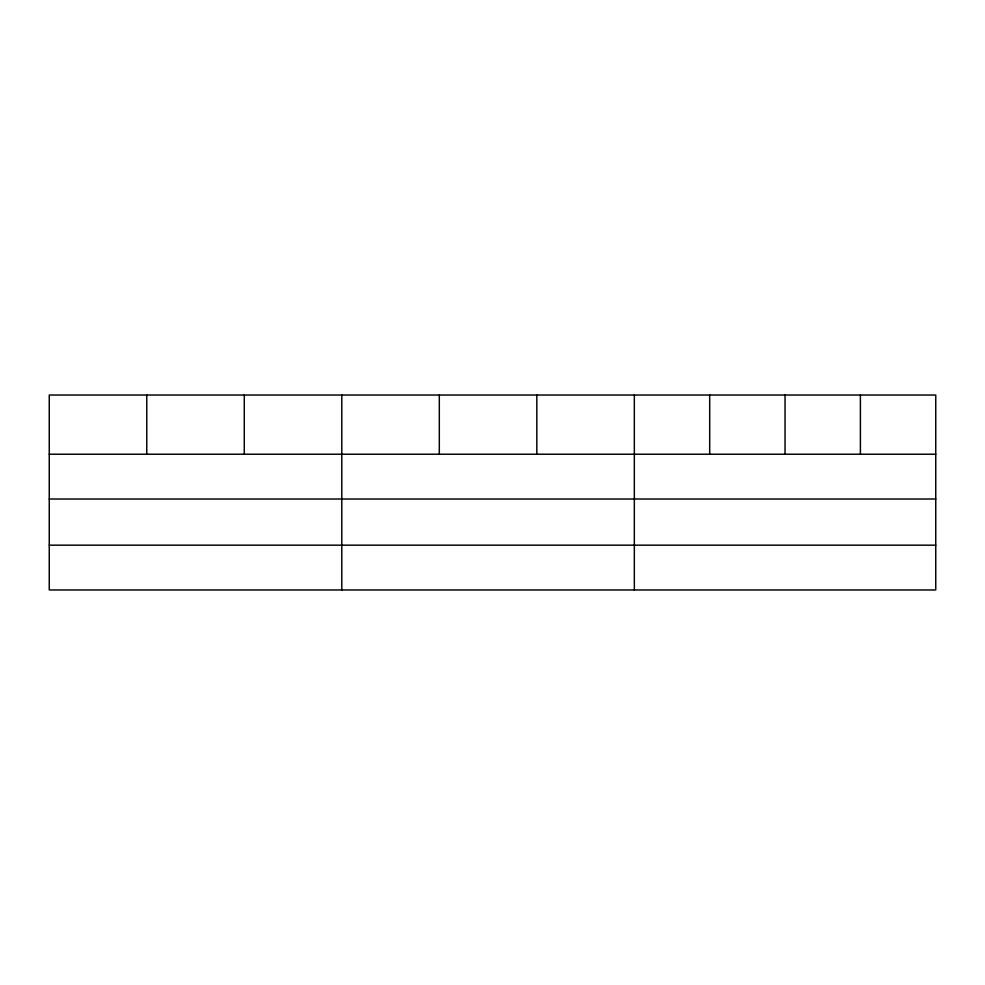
<?xml version="1.0" encoding="UTF-8"?>
<svg xmlns="http://www.w3.org/2000/svg" width="985" height="985" viewBox="0 0 985 985"><rect width="100%" height="100%" fill="white"/><g stroke="black" fill="none" stroke-linecap="round" stroke-linejoin="round"><path stroke-width="1.48" d="M935.75 499.013L935.75 395.034L49.25 395.034L49.25 589.966L935.75 589.966L935.75 499.013L49.25 499.013M49.25 454.22L935.75 454.22M49.25 545.173L935.75 545.173M860.397 395.034L860.397 454.22M785.045 395.034L785.045 454.22M709.692 395.034L709.692 454.22M634.34 395.034L634.34 589.966M536.825 395.034L536.825 454.22M439.31 395.034L439.31 454.22M341.795 395.034L341.795 589.966M244.28 395.034L244.28 454.22M146.765 395.034L146.765 454.22"/></g></svg>
